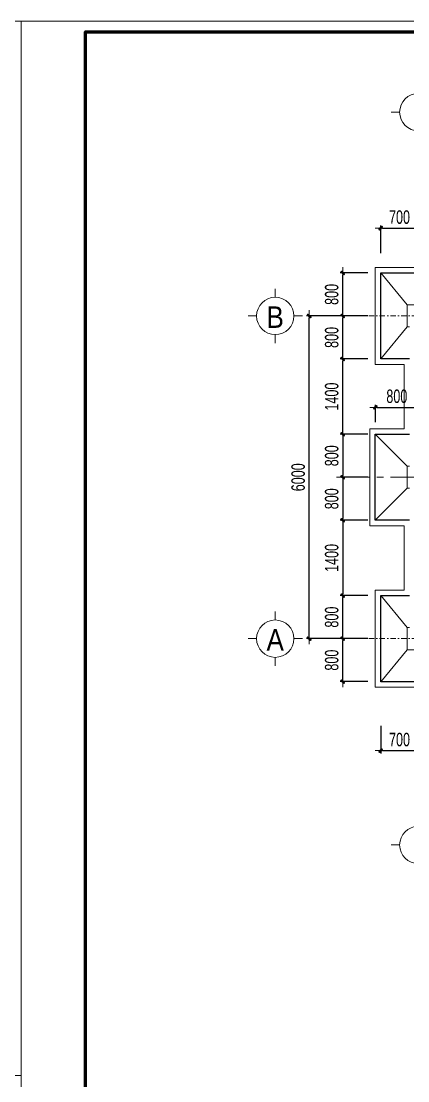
# Model space of a CAD drawing. Header units: millimetres. Extents: x -211129 to 461116, y -574633 to 115.
# Drawn here: x -183409 to -176214, y -551392 to -531691 of the extents above; entities that cross this region are included whole.
import ezdxf
from ezdxf.enums import TextEntityAlignment as Align

# ---------------------------------------------------------------- set-up
doc = ezdxf.new("R2010")
doc.units = ezdxf.units.MM
doc.header["$MEASUREMENT"] = 0
doc.header["$PDMODE"] = 32
doc.linetypes.add('CENTER', pattern=[2, 1.25, -0.25, 0.25, -0.25])
doc.linetypes.add('DASHDOT', pattern=[1, 0.5, -0.25, 0, -0.25])
doc.layers.get('Defpoints').update_dxf_attribs({"color": 1})
for name, color, linetype, lineweight in [('Khungten_LCDI', 7, 'Continuous', 5), ('LC Dim', 8, 'Continuous', 18), ('LC ISO', 153, 'Continuous', 13), ('LC Net manh', 133, 'Continuous', 5), ('LC Net thay', 63, 'Continuous', 25), ('LC Net truc', 79, 'DASHDOT', 13), ('LC Text1', 3, 'Continuous', 20), ('v-TRUC', 8, 'CENTER', 13)]:
    doc.layers.add(name, color=color, linetype=linetype, lineweight=lineweight)
doc.styles.add('HOATBIF', font='hoatbif.shx', dxfattribs={"width": 0.7})
doc.styles.add('Khungten', font='VHAVAN.TTF', dxfattribs={"width": 0.9, "height": 5000})
doc.styles.add('LC 1', font='VHAVANB.TTF')
doc.styles.add('Title', font='VHBLACK.TTF', dxfattribs={"width": 0.8})
doc.dimstyles.new('1-100', dxfattribs={"dimscale": 100, "dimtxt": 2.5, "dimasz": 0.35, "dimexe": 0.5, "dimexo": 0, "dimgap": 0.8, "dimtad": 1, "dimdec": 0, "dimzin": 0, "dimdsep": 46, "dimtxsty": 'HOATBIF', "dimblk1": 'DOT', "dimblk2": 'DOT', "dimsah": 1, "dimcen": -1, "dimdle": 1, "dimclrd": 256, "dimclre": 256, "dimclrt": 4, "dimadec": 3, "dimazin": 2, "dimtfac": 0.333333, "dimtdec": 0, "dimtix": 1, "dimtmove": 2, "dimatfit": 3, "dimldrblk": 'DOT', "dimfxl": 1, "dimtvp": 0.833333, "dimtolj": 1, "dimtzin": 0, "dimarcsym": 0})

# ---------------------------------------------------------------- blocks, each defined once
blk = doc.blocks.new('lcdi fix')
at = {"layer": 'Defpoints', "lineweight": 0}
blk.add_lwpolyline([(-1200, -14850), (-1200, 14850), (40800, 14850), (40800, -14850)], close=True, dxfattribs=at)
at = {"layer": 'Khungten_LCDI', "color": 5, "lineweight": 60}
blk.add_lwpolyline([(0, -14650), (0, 14650), (40600, 14650), (40600, -14650)], close=True, dxfattribs=at)
at = {"color": 7, "style": 'Khungten', "width": 0.8}
for tag, p in [('REVISION', (39499, -10746)), ('NGAYHT', (39546, -11609))]:
    blk.add_attdef(tag, text='', height=200, dxfattribs=at).set_placement(p, align=Align.CENTER)
at = {"layer": 'LC Text1', "color": 3, "style": 'LC 1', "width": 1.834006}
for tag, p, p2 in [('TENBANVE1', (36913, -8886), (40339, -8886)), ('TENBANVE2', (36913, -9562), (40339, -9562))]:
    blk.add_attdef(tag, text='', height=250, dxfattribs=at).set_placement(p, p2, align=Align.FIT)
at = {"layer": 'LC Text1', "style": 'Title', "width": 0.7}
blk.add_attdef('SOBANVE', text='', height=250, dxfattribs=at).set_placement((39562, -13896), align=Align.CENTER)
blk = doc.blocks.new('TTRUC')
at = {"layer": 'LC ISO'}
for p, q in [((0, 6.95), (0, 10.13)), ((-6.95, 0), (-10.13, 0)), ((6.95, 0), (10.13, 0)), ((0, -6.95), (0, -10.13))]:
    blk.add_line(p, q, dxfattribs=at)
at = {"layer": 'LC Net manh'}
blk.add_circle((0, 0), 6.95, dxfattribs=at)
blk = doc.blocks.new('DOT')
at = {"layer": 'LC Dim'}
blk.add_line((-3, 0), (3, 0), dxfattribs=at)
at = {"layer": 'LC Dim', "color": 4}
blk.add_line((-1, -1), (1, 1), dxfattribs=at)
blk.add_lwpolyline([(0.5, 1), (-1, -0.5), (-0.5, -1), (1, 0.5)], close=True, dxfattribs=at)
blk = doc.blocks.new('*D594')
at = {"layer": 'Defpoints', "color": 0, "ltscale": 2, "transparency": 16777216}
for p in [(-178050, -537171), (-176961, -537171), (-176961, -543171)]:
    blk.add_point(p, dxfattribs=at)
at = {"layer": 'LC Dim', "lineweight": -2, "ltscale": 2, "transparency": 16777216}
for p, q in [((-176961, -537171), (-178100, -537171)), ((-178050, -543136), (-178050, -537206)), ((-176961, -543171), (-178100, -543171))]:
    blk.add_line(p, q, dxfattribs=at)
at = {"layer": 'LC Dim', "lineweight": -2, "ltscale": 2, "transparency": 16777216, "xscale": 35, "yscale": 35, "zscale": 35}
for p, rotation in [((-178050, -537171), 90), ((-178050, -543171), 270)]:
    blk.add_blockref('DOT', p, dxfattribs=dict(at, rotation=rotation))
at = {"layer": 'LC Dim', "color": 4, "ltscale": 2, "transparency": 16777216, "insert": (-178255, -540171), "char_height": 250, "attachment_point": 5, "rotation": 90, "style": 'HOATBIF'}
blk.add_mtext('\\A1;6000', dxfattribs=at)
blk = doc.blocks.new('_Dot')
at = {"color": 0, "linetype": 'ByBlock', "lineweight": -2}
blk.add_line((-0.5, 0), (-1, 0), dxfattribs=at)
at = {"color": 0, "linetype": 'ByBlock', "const_width": 0.5}
blk.add_lwpolyline([(-0.25, 0, 1), (0.25, 0, 1)], format="xyb", close=True, dxfattribs=at)
blk = doc.blocks.new('*D595')
at = {"layer": 'Defpoints', "color": 0, "ltscale": 2, "transparency": 16777216}
for p in [(-176019, -535540), (-176719, -536004), (-176019, -536004)]:
    blk.add_point(p, dxfattribs=at)
at = {"layer": 'LC Dim', "lineweight": -2, "ltscale": 2, "transparency": 16777216}
for p, q in [((-176719, -536004), (-176719, -535490)), ((-176684, -535540), (-176054, -535540)), ((-176019, -536004), (-176019, -535490))]:
    blk.add_line(p, q, dxfattribs=at)
at = {"layer": 'LC Dim', "lineweight": -2, "ltscale": 2, "transparency": 16777216, "xscale": 35, "yscale": 35, "zscale": 35, "rotation": 180}
blk.add_blockref('DOT', (-176719, -535540), dxfattribs=at)
at = {"layer": 'LC Dim', "lineweight": -2, "ltscale": 2, "transparency": 16777216, "xscale": 35, "yscale": 35, "zscale": 35}
blk.add_blockref('DOT', (-176019, -535540), dxfattribs=at)
at = {"layer": 'LC Dim', "color": 4, "ltscale": 2, "transparency": 16777216, "insert": (-176369, -535335), "char_height": 250, "attachment_point": 5, "style": 'HOATBIF'}
blk.add_mtext('\\A1;700', dxfattribs=at)
blk = doc.blocks.new('*D601')
at = {"layer": 'Defpoints', "color": 0, "ltscale": 2, "transparency": 16777216}
for p in [(-176719, -544790), (-176019, -544790), (-176019, -545254)]:
    blk.add_point(p, dxfattribs=at)
at = {"layer": 'LC Dim', "lineweight": -2, "ltscale": 2, "transparency": 16777216}
for p, q in [((-176719, -544790), (-176719, -545304)), ((-176019, -544790), (-176019, -545304)), ((-176684, -545254), (-176054, -545254))]:
    blk.add_line(p, q, dxfattribs=at)
at = {"layer": 'LC Dim', "lineweight": -2, "ltscale": 2, "transparency": 16777216, "xscale": 35, "yscale": 35, "zscale": 35, "rotation": 180}
blk.add_blockref('DOT', (-176719, -545254), dxfattribs=at)
at = {"layer": 'LC Dim', "lineweight": -2, "ltscale": 2, "transparency": 16777216, "xscale": 35, "yscale": 35, "zscale": 35}
blk.add_blockref('DOT', (-176019, -545254), dxfattribs=at)
at = {"layer": 'LC Dim', "color": 4, "ltscale": 2, "transparency": 16777216, "insert": (-176369, -545049), "char_height": 250, "attachment_point": 5, "style": 'HOATBIF'}
blk.add_mtext('\\A1;700', dxfattribs=at)
blk = doc.blocks.new('*D609')
at = {"layer": 'Defpoints', "color": 0, "ltscale": 2, "transparency": 16777216}
for p in [(-177425, -537171), (-176961, -537171), (-176961, -537971)]:
    blk.add_point(p, dxfattribs=at)
at = {"layer": 'LC Dim', "lineweight": -2, "ltscale": 2, "transparency": 16777216}
for p, q in [((-176961, -537171), (-177475, -537171)), ((-177425, -537936), (-177425, -537206)), ((-176961, -537971), (-177475, -537971))]:
    blk.add_line(p, q, dxfattribs=at)
at = {"layer": 'LC Dim', "lineweight": -2, "ltscale": 2, "transparency": 16777216, "xscale": 35, "yscale": 35, "zscale": 35}
for p, rotation in [((-177425, -537171), 90), ((-177425, -537971), 270)]:
    blk.add_blockref('DOT', p, dxfattribs=dict(at, rotation=rotation))
at = {"layer": 'LC Dim', "color": 4, "ltscale": 2, "transparency": 16777216, "insert": (-177630, -537571), "char_height": 250, "attachment_point": 5, "rotation": 90, "style": 'HOATBIF'}
blk.add_mtext('\\A1;800', dxfattribs=at)
blk = doc.blocks.new('*D610')
at = {"layer": 'Defpoints', "color": 0, "ltscale": 2, "transparency": 16777216}
for p in [(-177425, -536371), (-176961, -536371), (-176961, -537171)]:
    blk.add_point(p, dxfattribs=at)
at = {"layer": 'LC Dim', "lineweight": -2, "ltscale": 2, "transparency": 16777216}
for p, q in [((-176961, -536371), (-177475, -536371)), ((-177425, -537136), (-177425, -536406)), ((-176961, -537171), (-177475, -537171))]:
    blk.add_line(p, q, dxfattribs=at)
at = {"layer": 'LC Dim', "lineweight": -2, "ltscale": 2, "transparency": 16777216, "xscale": 35, "yscale": 35, "zscale": 35}
for p, rotation in [((-177425, -536371), 90), ((-177425, -537171), 270)]:
    blk.add_blockref('DOT', p, dxfattribs=dict(at, rotation=rotation))
at = {"layer": 'LC Dim', "color": 4, "ltscale": 2, "transparency": 16777216, "insert": (-177630, -536771), "char_height": 250, "attachment_point": 5, "rotation": 90, "style": 'HOATBIF'}
blk.add_mtext('\\A1;800', dxfattribs=at)
blk = doc.blocks.new('*D611')
at = {"layer": 'Defpoints', "color": 0, "ltscale": 2, "transparency": 16777216}
for p in [(-177425, -543171), (-176961, -543171), (-176961, -543971)]:
    blk.add_point(p, dxfattribs=at)
at = {"layer": 'LC Dim', "lineweight": -2, "ltscale": 2, "transparency": 16777216}
for p, q in [((-176961, -543171), (-177475, -543171)), ((-177425, -543936), (-177425, -543206)), ((-176961, -543971), (-177475, -543971))]:
    blk.add_line(p, q, dxfattribs=at)
at = {"layer": 'LC Dim', "lineweight": -2, "ltscale": 2, "transparency": 16777216, "xscale": 35, "yscale": 35, "zscale": 35}
for p, rotation in [((-177425, -543171), 90), ((-177425, -543971), 270)]:
    blk.add_blockref('DOT', p, dxfattribs=dict(at, rotation=rotation))
at = {"layer": 'LC Dim', "color": 4, "ltscale": 2, "transparency": 16777216, "insert": (-177630, -543571), "char_height": 250, "attachment_point": 5, "rotation": 90, "style": 'HOATBIF'}
blk.add_mtext('\\A1;800', dxfattribs=at)
blk = doc.blocks.new('*D612')
at = {"layer": 'Defpoints', "color": 0, "ltscale": 2, "transparency": 16777216}
for p in [(-177425, -542371), (-176961, -542371), (-176961, -543171)]:
    blk.add_point(p, dxfattribs=at)
at = {"layer": 'LC Dim', "lineweight": -2, "ltscale": 2, "transparency": 16777216}
for p, q in [((-176961, -542371), (-177475, -542371)), ((-177425, -543136), (-177425, -542406)), ((-176961, -543171), (-177475, -543171))]:
    blk.add_line(p, q, dxfattribs=at)
at = {"layer": 'LC Dim', "lineweight": -2, "ltscale": 2, "transparency": 16777216, "xscale": 35, "yscale": 35, "zscale": 35}
for p, rotation in [((-177425, -542371), 90), ((-177425, -543171), 270)]:
    blk.add_blockref('DOT', p, dxfattribs=dict(at, rotation=rotation))
at = {"layer": 'LC Dim', "color": 4, "ltscale": 2, "transparency": 16777216, "insert": (-177630, -542771), "char_height": 250, "attachment_point": 5, "rotation": 90, "style": 'HOATBIF'}
blk.add_mtext('\\A1;800', dxfattribs=at)
blk = doc.blocks.new('*D613')
at = {"layer": 'Defpoints', "color": 0, "ltscale": 2, "transparency": 16777216}
for p in [(-177425, -537971), (-176961, -537971), (-176961, -539371)]:
    blk.add_point(p, dxfattribs=at)
at = {"layer": 'LC Dim', "lineweight": -2, "ltscale": 2, "transparency": 16777216}
for p, q in [((-176961, -537971), (-177475, -537971)), ((-177425, -539336), (-177425, -538006)), ((-176961, -539371), (-177475, -539371))]:
    blk.add_line(p, q, dxfattribs=at)
at = {"layer": 'LC Dim', "lineweight": -2, "ltscale": 2, "transparency": 16777216, "xscale": 35, "yscale": 35, "zscale": 35}
for p, rotation in [((-177425, -537971), 90), ((-177425, -539371), 270)]:
    blk.add_blockref('DOT', p, dxfattribs=dict(at, rotation=rotation))
at = {"layer": 'LC Dim', "color": 4, "ltscale": 2, "transparency": 16777216, "insert": (-177630, -538671), "char_height": 250, "attachment_point": 5, "rotation": 90, "style": 'HOATBIF'}
blk.add_mtext('\\A1;1400', dxfattribs=at)
blk = doc.blocks.new('*D560')
at = {"layer": 'Defpoints', "color": 0, "ltscale": 2, "transparency": 16777216}
for p in [(-176961, -539371), (-177425, -540171), (-176961, -540171)]:
    blk.add_point(p, dxfattribs=at)
at = {"layer": 'LC Dim', "lineweight": -2, "ltscale": 2, "transparency": 16777216}
for p, q in [((-176961, -539371), (-177475, -539371)), ((-177425, -539406), (-177425, -540136)), ((-176961, -540171), (-177475, -540171))]:
    blk.add_line(p, q, dxfattribs=at)
at = {"layer": 'LC Dim', "lineweight": -2, "ltscale": 2, "transparency": 16777216, "xscale": 35, "yscale": 35, "zscale": 35}
for p, rotation in [((-177425, -539371), 90), ((-177425, -540171), 270)]:
    blk.add_blockref('DOT', p, dxfattribs=dict(at, rotation=rotation))
at = {"layer": 'LC Dim', "color": 4, "ltscale": 2, "transparency": 16777216, "insert": (-177630, -539771), "char_height": 250, "attachment_point": 5, "rotation": 90, "style": 'HOATBIF'}
blk.add_mtext('\\A1;800', dxfattribs=at)
blk = doc.blocks.new('*D561')
at = {"layer": 'Defpoints', "color": 0, "ltscale": 2, "transparency": 16777216}
for p in [(-176961, -540171), (-177425, -540971), (-176961, -540971)]:
    blk.add_point(p, dxfattribs=at)
at = {"layer": 'LC Dim', "lineweight": -2, "ltscale": 2, "transparency": 16777216}
for p, q in [((-176961, -540171), (-177475, -540171)), ((-177425, -540206), (-177425, -540936)), ((-176961, -540971), (-177475, -540971))]:
    blk.add_line(p, q, dxfattribs=at)
at = {"layer": 'LC Dim', "lineweight": -2, "ltscale": 2, "transparency": 16777216, "xscale": 35, "yscale": 35, "zscale": 35}
for p, rotation in [((-177425, -540171), 90), ((-177425, -540971), 270)]:
    blk.add_blockref('DOT', p, dxfattribs=dict(at, rotation=rotation))
at = {"layer": 'LC Dim', "color": 4, "ltscale": 2, "transparency": 16777216, "insert": (-177630, -540571), "char_height": 250, "attachment_point": 5, "rotation": 90, "style": 'HOATBIF'}
blk.add_mtext('\\A1;800', dxfattribs=at)
blk = doc.blocks.new('*D562')
at = {"layer": 'Defpoints', "color": 0, "ltscale": 2, "transparency": 16777216}
for p in [(-176961, -540971), (-177425, -542371), (-176961, -542371)]:
    blk.add_point(p, dxfattribs=at)
at = {"layer": 'LC Dim', "lineweight": -2, "ltscale": 2, "transparency": 16777216}
for p, q in [((-176961, -540971), (-177475, -540971)), ((-177425, -541006), (-177425, -542336)), ((-176961, -542371), (-177475, -542371))]:
    blk.add_line(p, q, dxfattribs=at)
at = {"layer": 'LC Dim', "lineweight": -2, "ltscale": 2, "transparency": 16777216, "xscale": 35, "yscale": 35, "zscale": 35}
for p, rotation in [((-177425, -540971), 90), ((-177425, -542371), 270)]:
    blk.add_blockref('DOT', p, dxfattribs=dict(at, rotation=rotation))
at = {"layer": 'LC Dim', "color": 4, "ltscale": 2, "transparency": 16777216, "insert": (-177630, -541671), "char_height": 250, "attachment_point": 5, "rotation": 90, "style": 'HOATBIF'}
blk.add_mtext('\\A1;1400', dxfattribs=at)
blk = doc.blocks.new('*D563')
at = {"layer": 'Defpoints', "color": 0, "ltscale": 250, "transparency": 16777216}
for p in [(-176019, -538871), (-176819, -539146), (-176019, -539146)]:
    blk.add_point(p, dxfattribs=at)
at = {"layer": 'LC Dim', "lineweight": -2, "ltscale": 250, "transparency": 16777216}
for p, q in [((-176819, -539146), (-176819, -538821)), ((-176019, -539146), (-176019, -538821)), ((-176784, -538871), (-176054, -538871))]:
    blk.add_line(p, q, dxfattribs=at)
at = {"layer": 'LC Dim', "lineweight": -2, "ltscale": 250, "transparency": 16777216, "xscale": 35, "yscale": 35, "zscale": 35, "rotation": 180}
blk.add_blockref('DOT', (-176819, -538871), dxfattribs=at)
at = {"layer": 'LC Dim', "lineweight": -2, "ltscale": 250, "transparency": 16777216, "xscale": 35, "yscale": 35, "zscale": 35}
blk.add_blockref('DOT', (-176019, -538871), dxfattribs=at)
at = {"layer": 'LC Dim', "color": 4, "ltscale": 250, "transparency": 16777216, "insert": (-176419, -538666), "char_height": 250, "attachment_point": 5, "style": 'HOATBIF'}
blk.add_mtext('\\A1;800', dxfattribs=at)

msp = doc.modelspace()

# ---------------------------------------------------------------- linework, layer by layer
at = {"layer": 'Defpoints', "lineweight": 0, "elevation": 5.9}
msp.add_lwpolyline([(-211129.4, -551293.2), (-211129.4, -531691.2), (-183409.4, -531691.2), (-183409.4, -551293.2)], close=True, dxfattribs=at)
at = {"layer": 'LC Net manh'}
for p, q in [((-176284.2, -539271.4), (-176284.2, -538071.4)), ((-176284.2, -542271.4), (-176284.2, -541071.4))]:
    msp.add_line(p, q, dxfattribs=at)
msp.add_lwpolyline([(-176284.2, -538071.4), (-176819.2, -538071.4), (-176819.2, -536271.4), (-176019.2, -536271.4), (-175219.2, -536271.4), (-175219.2, -536906.4)], dxfattribs=at)
at = {"layer": 'LC Net manh', "ltscale": 2}
for points in [[(-176719.2, -536371.4), (-176224.2, -536966.4)], [(-175814.2, -537006.4), (-175814.2, -536966.4), (-176224.2, -536966.4), (-176224.2, -537376.4), (-176184.2, -537376.4)], [(-176719.2, -537971.4), (-176224.2, -537376.4)], [(-176284.2, -541071.4), (-176919.2, -541071.4), (-176919.2, -540171.4), (-176919.2, -539271.4), (-176284.2, -539271.4)], [(-176819.2, -539371.4), (-176224.2, -539966.4)], [(-176184.2, -539966.4), (-176224.2, -539966.4), (-176224.2, -540376.4), (-176184.2, -540376.4)], [(-176819.2, -540971.4), (-176224.2, -540376.4)], [(-176019.2, -544071.4), (-176819.2, -544071.4), (-176819.2, -542271.4), (-176284.2, -542271.4)], [(-176719.2, -542371.4), (-176224.2, -542966.4)], [(-176184.2, -542966.4), (-176224.2, -542966.4), (-176224.2, -543376.4), (-175814.2, -543376.4), (-175814.2, -543336.4)], [(-176719.2, -543971.4), (-176224.2, -543376.4)]]:
    msp.add_lwpolyline(points, dxfattribs=at)
at = {"layer": 'LC Net thay'}
for points in [[(-176184.2, -537971.4), (-176719.2, -537971.4), (-176719.2, -536371.4), (-176019.2, -536371.4)], [(-176184.2, -540971.4), (-176819.2, -540971.4), (-176819.2, -540171.4), (-176819.2, -539371.4), (-176184.2, -539371.4)], [(-176019.2, -543971.4), (-176719.2, -543971.4), (-176719.2, -542371.4), (-176184.2, -542371.4)]]:
    msp.add_lwpolyline(points, dxfattribs=at)
at = {"layer": 'LC Net truc', "ltscale": 200}
for p, q in [((-177539.6, -537171.4), (-167690.2, -537171.4)), ((-177539.6, -543171.4), (-167690.2, -543171.4))]:
    msp.add_line(p, q, dxfattribs=at)
at = {"layer": 'v-TRUC', "ltscale": 500}
msp.add_line((-177539.6, -540171.4), (-167590.2, -540171.4), dxfattribs=at)

# ---------------------------------------------------------------- block references
at = {"layer": 'LC ISO', "xscale": 50, "yscale": 50, "zscale": 50, "rotation": 180}
for p in [(-176019.2, -533381.9), (-178681.8, -537171.4), (-178681.8, -543171.4)]:
    msp.add_blockref('TTRUC', p, dxfattribs=at)
at = {"layer": 'LC ISO', "xscale": 50, "yscale": 50, "zscale": 50}
msp.add_blockref('TTRUC', (-176019.2, -547007.5), dxfattribs=at)
at = {"layer": 'LC Net thay'}
msp.add_blockref('lcdi fix', (-182209.4, -546541.2), dxfattribs=at)

# ---------------------------------------------------------------- texts
at = {"layer": 'LC Text1', "ltscale": 0.2, "style": 'LC 1', "width": 0.9}
for s, p in [('b', (-178681.8, -537513)), ('a', (-178681.8, -543513))]:
    msp.add_text(s, height=400, dxfattribs=at).set_placement(p, align=Align.BOTTOM_CENTER)

# ---------------------------------------------------------------- dimensions: what is measured, and where the dimension line sits
at = {"layer": 'LC Dim', "ltscale": 2}
for base, p1, p2, picture, middle in [((-176019.2, -535540.2), (-176719.2, -536004.5), (-176019.2, -536004.5), '*D595', (-176369.2, -535335.2)), ((-176019.2, -545254.1), (-176719.2, -544789.8), (-176019.2, -544789.8), '*D601', (-176369.2, -545049.1))]:
    dim = msp.add_linear_dim(base=base, p1=p1, p2=p2, dimstyle='1-100', dxfattribs=at)
    dim.commit()
    dim.dimension.update_dxf_attribs({"geometry": picture, "text_midpoint": middle})
for base, p1, p2, picture, middle in [((-177425.5, -536371.4), (-176961.2, -537171.4), (-176961.2, -536371.4), '*D610', (-177630.5, -536771.4)), ((-178050.5, -537171.4), (-176961.2, -543171.4), (-176961.2, -537171.4), '*D594', (-178255.5, -540171.4)), ((-177425.5, -537171.4), (-176961.2, -537971.4), (-176961.2, -537171.4), '*D609', (-177630.5, -537571.4)), ((-177425.5, -537971.4), (-176961.2, -539371.4), (-176961.2, -537971.4), '*D613', (-177630.5, -538671.4)), ((-177425.5, -540171.4), (-176961.2, -539371.4), (-176961.2, -540171.4), '*D560', (-177630.5, -539771.4)), ((-177425.5, -540971.4), (-176961.2, -540171.4), (-176961.2, -540971.4), '*D561', (-177630.5, -540571.4)), ((-177425.5, -542371.4), (-176961.2, -540971.4), (-176961.2, -542371.4), '*D562', (-177630.5, -541671.4)), ((-177425.5, -542371.4), (-176961.2, -543171.4), (-176961.2, -542371.4), '*D612', (-177630.5, -542771.4)), ((-177425.5, -543171.4), (-176961.2, -543971.4), (-176961.2, -543171.4), '*D611', (-177630.5, -543571.4))]:
    dim = msp.add_linear_dim(base=base, p1=p1, p2=p2, angle=90, dimstyle='1-100', dxfattribs=at)
    dim.commit()
    dim.dimension.update_dxf_attribs({"geometry": picture, "text_midpoint": middle})
at = {"layer": 'LC Dim', "ltscale": 250}
dim = msp.add_linear_dim(base=(-176019.2, -538871.5), p1=(-176819.2, -539146.4), p2=(-176019.2, -539146.4), dimstyle='1-100', dxfattribs=at)
dim.commit()
dim.dimension.update_dxf_attribs({"geometry": '*D563', "text_midpoint": (-176419.2, -538666.5)})

doc.saveas('drawing.dxf')
